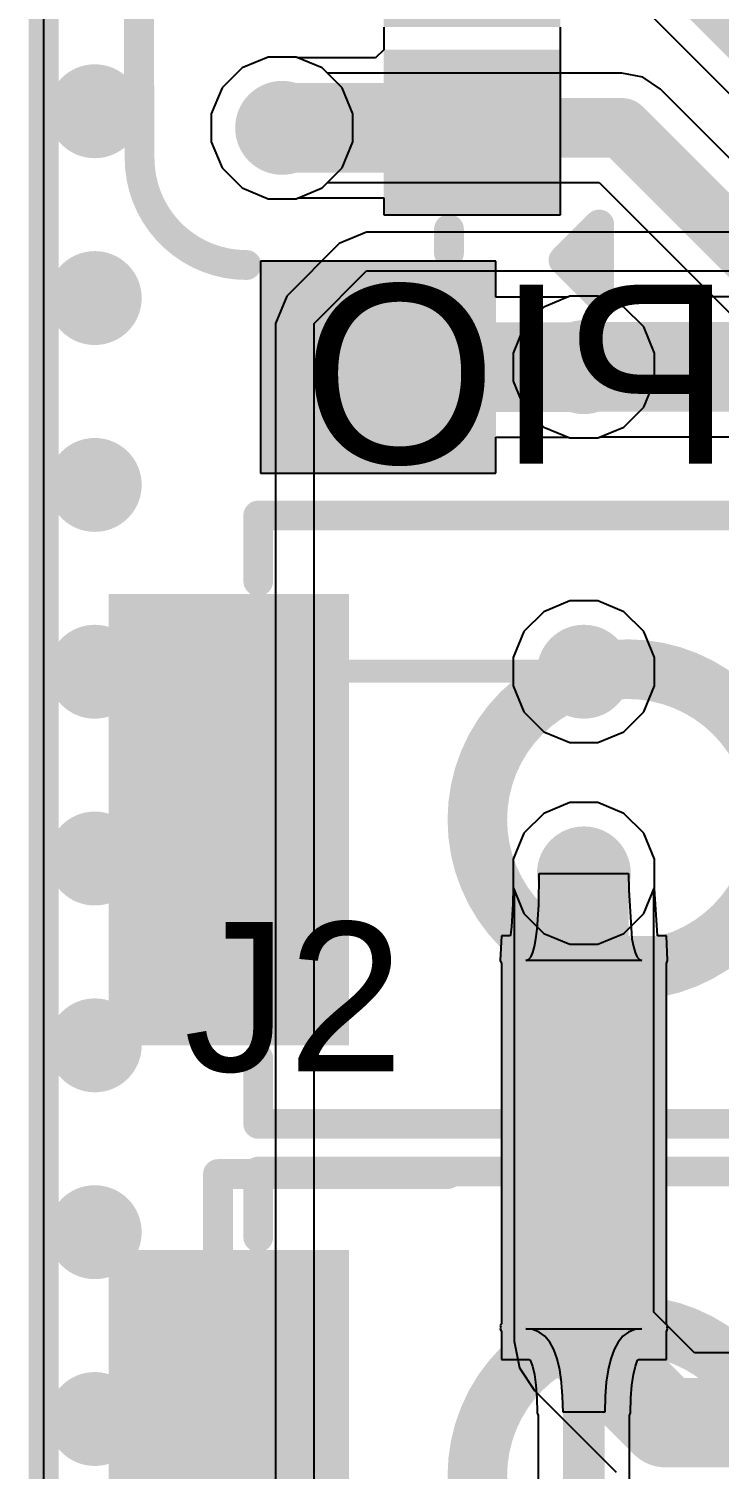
# Model space of a CAD drawing. Header units: millimetres. Extents: x -6 to 110, y 0 to 86.
# Drawn here: x -0.06 to 2.88, y 18.27 to 24.4 of the extents above; entities that cross this region are included whole.
import ezdxf

# ---------------------------------------------------------------- set-up
doc = ezdxf.new("R2010")
doc.units = ezdxf.units.MM
for name, color, linetype in [('BottomLayer', 5, 'Continuous'), ('BottomOverlay', 54, 'Continuous'), ('BottomPaste', 16, 'Continuous'), ('BottomSolder', 6, 'Continuous'), ('Mechanical2', 216, 'Continuous'), ('MidLayer1', 16, 'Continuous'), ('MidLayer2', 76, 'Continuous'), ('TopLayer', 1, 'Continuous'), ('TopOverlay', 2, 'Continuous'), ('TopPaste', 8, 'Continuous'), ('TopSolder', 216, 'Continuous'), ('ViaHoleLayer', 16, 'Continuous')]:
    doc.layers.add(name, color=color, linetype=linetype)
doc.styles.add('Arial', font='', dxfattribs={"height": 0.2})
doc.styles.get('Arial').set_extended_font_data('Arial')

# ---------------------------------------------------------------- blocks, each defined once
blk = doc.blocks.new('B3U_1000P_B_43')
at = {"layer": 'BottomLayer'}
for points in [[(-2.11, 0.86), (-1.29, 0.86), (-1.29, -0.86), (-2.11, -0.86)], [(1.29, 0.86), (2.11, 0.86), (2.11, -0.86), (1.29, -0.86)]]:
    blk.add_hatch(color=5, dxfattribs=at).paths.add_polyline_path(points)
at = {"layer": 'BottomPaste'}
for points in [[(-2.11, 0.86), (-1.29, 0.86), (-1.29, -0.86), (-2.11, -0.86)], [(1.29, 0.86), (2.11, 0.86), (2.11, -0.86), (1.29, -0.86)]]:
    blk.add_hatch(color=16, dxfattribs=at).paths.add_polyline_path(points)
at = {"layer": 'BottomSolder'}
for points in [[(-2.2116, 0.9616), (-1.1884, 0.9616), (-1.1884, -0.9616), (-2.2116, -0.9616)], [(1.1884, 0.9616), (2.2116, 0.9616), (2.2116, -0.9616), (1.1884, -0.9616)]]:
    blk.add_hatch(color=6, dxfattribs=at).paths.add_polyline_path(points)
at = {"layer": 'BottomOverlay', "const_width": 0.127}
for points in [[(-1.5748, 1.2954), (1.5748, 1.2954)], [(-1.5748, 1.016), (-1.5748, 1.2954)], [(1.5748, 1.016), (1.5748, 1.2954)], [(-1.5748, -1.2954), (-1.5748, -1.016)], [(1.5748, -1.2954), (1.5748, -1.016)], [(-1.5748, -1.2954), (1.5748, -1.2954)]]:
    blk.add_lwpolyline(points, dxfattribs=at)
at = {"layer": 'BottomOverlay'}
for points, const_width in [([(-1.6065, 1.2954, 1), (-1.5431, 1.2954, 1)], 0.0635), ([(-1.6065, 1.2954, 1), (-1.5431, 1.2954, 1)], 0.0635), ([(1.5431, 1.2954, 1), (1.6066, 1.2954, 1)], 0.0635), ([(1.5431, 1.2954, 1), (1.6066, 1.2954, 1)], 0.0635), ([(-1.6065, 1.016, 1), (-1.5431, 1.016, 1)], 0.0635), ([(1.5431, 1.016, 1), (1.6066, 1.016, 1)], 0.0635), ([(0.6411, 0, 1), (-0.6411, 0, 1)], 0.254), ([(-0.7046, 0, 1), (-0.5776, 0, 1)], 0.127), ([(0.5776, 0, 1), (0.7046, 0, 1)], 0.127), ([(-1.6065, -1.016, 1), (-1.5431, -1.016, 1)], 0.0635), ([(1.5431, -1.016, 1), (1.6066, -1.016, 1)], 0.0635), ([(-1.6065, -1.2954, 1), (-1.5431, -1.2954, 1)], 0.0635), ([(-1.6065, -1.2954, 1), (-1.5431, -1.2954, 1)], 0.0635), ([(1.5431, -1.2954, 1), (1.6066, -1.2954, 1)], 0.0635), ([(1.5431, -1.2954, 1), (1.6066, -1.2954, 1)], 0.0635)]:
    blk.add_lwpolyline(points, format="xyb", close=True, dxfattribs=dict(at, const_width=const_width))
blk = doc.blocks.new('B3U_1000P_B_44')
at = {"layer": 'BottomLayer'}
for points in [[(-2.11, 0.86), (-1.29, 0.86), (-1.29, -0.86), (-2.11, -0.86)], [(1.29, 0.86), (2.11, 0.86), (2.11, -0.86), (1.29, -0.86)]]:
    blk.add_hatch(color=5, dxfattribs=at).paths.add_polyline_path(points)
at = {"layer": 'BottomPaste'}
for points in [[(-2.11, 0.86), (-1.29, 0.86), (-1.29, -0.86), (-2.11, -0.86)], [(1.29, 0.86), (2.11, 0.86), (2.11, -0.86), (1.29, -0.86)]]:
    blk.add_hatch(color=16, dxfattribs=at).paths.add_polyline_path(points)
at = {"layer": 'BottomSolder'}
for points in [[(-2.2116, 0.9616), (-1.1884, 0.9616), (-1.1884, -0.9616), (-2.2116, -0.9616)], [(1.1884, 0.9616), (2.2116, 0.9616), (2.2116, -0.9616), (1.1884, -0.9616)]]:
    blk.add_hatch(color=6, dxfattribs=at).paths.add_polyline_path(points)
at = {"layer": 'BottomOverlay', "const_width": 0.127}
for points in [[(-1.5748, 1.2954), (1.5748, 1.2954)], [(-1.5748, 1.016), (-1.5748, 1.2954)], [(1.5748, 1.016), (1.5748, 1.2954)], [(-1.5748, -1.2954), (-1.5748, -1.016)], [(1.5748, -1.2954), (1.5748, -1.016)], [(-1.5748, -1.2954), (1.5748, -1.2954)]]:
    blk.add_lwpolyline(points, dxfattribs=at)
at = {"layer": 'BottomOverlay'}
for points, const_width in [([(-1.6065, 1.2954, 1), (-1.5431, 1.2954, 1)], 0.0635), ([(-1.6065, 1.2954, 1), (-1.5431, 1.2954, 1)], 0.0635), ([(1.5431, 1.2954, 1), (1.6066, 1.2954, 1)], 0.0635), ([(1.5431, 1.2954, 1), (1.6066, 1.2954, 1)], 0.0635), ([(-1.6065, 1.016, 1), (-1.5431, 1.016, 1)], 0.0635), ([(1.5431, 1.016, 1), (1.6066, 1.016, 1)], 0.0635), ([(0.6411, 0, 1), (-0.6411, 0, 1)], 0.254), ([(-0.7046, 0, 1), (-0.5776, 0, 1)], 0.127), ([(0.5776, 0, 1), (0.7046, 0, 1)], 0.127), ([(-1.6065, -1.016, 1), (-1.5431, -1.016, 1)], 0.0635), ([(1.5431, -1.016, 1), (1.6066, -1.016, 1)], 0.0635), ([(-1.6065, -1.2954, 1), (-1.5431, -1.2954, 1)], 0.0635), ([(-1.6065, -1.2954, 1), (-1.5431, -1.2954, 1)], 0.0635), ([(1.5431, -1.2954, 1), (1.6066, -1.2954, 1)], 0.0635), ([(1.5431, -1.2954, 1), (1.6066, -1.2954, 1)], 0.0635)]:
    blk.add_lwpolyline(points, format="xyb", close=True, dxfattribs=dict(at, const_width=const_width))
blk = doc.blocks.new('MHS110FRGBCT_B_60')
at = {"layer": 'BottomLayer'}
for points in [[(-0.65, 0.475), (-0.15, 0.475), (-0.15, -0.075), (-0.65, -0.075)], [(0.15, 0.475), (0.65, 0.475), (0.65, -0.075), (0.15, -0.075)], [(-1.75, 0.2), (-1.05, 0.2), (-1.05, -0.6), (-1.75, -0.6)], [(1.05, 0.2), (1.75, 0.2), (1.75, -0.6), (1.05, -0.6)]]:
    blk.add_hatch(color=5, dxfattribs=at).paths.add_polyline_path(points)
at = {"layer": 'BottomPaste'}
for points in [[(-0.65, 0.475), (-0.15, 0.475), (-0.15, -0.075), (-0.65, -0.075)], [(0.15, 0.475), (0.65, 0.475), (0.65, -0.075), (0.15, -0.075)], [(-1.75, 0.2), (-1.05, 0.2), (-1.05, -0.6), (-1.75, -0.6)], [(1.05, 0.2), (1.75, 0.2), (1.75, -0.6), (1.05, -0.6)]]:
    blk.add_hatch(color=16, dxfattribs=at).paths.add_polyline_path(points)
at = {"layer": 'BottomSolder'}
for points in [[(-0.7516, 0.5766), (-0.0484, 0.5766), (-0.0484, -0.1766), (-0.7516, -0.1766)], [(0.0484, 0.5766), (0.7516, 0.5766), (0.7516, -0.1766), (0.0484, -0.1766)], [(-1.8516, 0.3016), (-0.9484, 0.3016), (-0.9484, -0.7016), (-1.8516, -0.7016)], [(0.9484, 0.3016), (1.8516, 0.3016), (1.8516, -0.7016), (0.9484, -0.7016)]]:
    blk.add_hatch(color=6, dxfattribs=at).paths.add_polyline_path(points)
at = {"layer": 'BottomOverlay', "const_width": 0.127}
for points in [[(-0.8128, 0.1016), (-0.9144, 0.1016)], [(0.9144, 0.1016), (0.8128, 0.1016)]]:
    blk.add_lwpolyline(points, dxfattribs=at)
at = {"layer": 'BottomOverlay', "const_width": 0.0635}
for points in [[(-0.9461, 0.1016, 1), (-0.8827, 0.1016, 1)], [(-0.8446, 0.1016, 1), (-0.781, 0.1016, 1)], [(0.7811, 0.1016, 1), (0.8446, 0.1016, 1)], [(0.8827, 0.1016, 1), (0.9462, 0.1016, 1)]]:
    blk.add_lwpolyline(points, format="xyb", close=True, dxfattribs=at)
blk = doc.blocks.new('V________T______61')
at = {"layer": 'TopLayer'}
blk.add_hatch(color=1, dxfattribs=at).paths.add_polyline_path([(2.25, -0.4625), (2.75, -0.4625), (2.75, -2.0625), (2.25, -2.0625)])
at = {"layer": 'TopPaste'}
blk.add_hatch(color=8, dxfattribs=at).paths.add_polyline_path([(2.25, -0.4625), (2.75, -0.4625), (2.75, -2.0625), (2.25, -2.0625)])
at = {"layer": 'TopSolder'}
blk.add_hatch(color=216, dxfattribs=at).paths.add_polyline_path([(2.1484, -0.3609), (2.8516, -0.3609), (2.8516, -2.1641), (2.1484, -2.1641)])
at = {"layer": 'TopOverlay', "const_width": 0.127}
for points in [[(4.0592, -0.1204), (4.0592, -1.15)], [(4.0592, -1.15), (3.0804, -1.15)]]:
    blk.add_lwpolyline(points, dxfattribs=at)
at = {"layer": 'TopOverlay', "const_width": 0.0635}
for points in [[(4.0275, -0.1204, 1), (4.091, -0.1204, 1)], [(3.0487, -1.15, 1), (3.1122, -1.15, 1)], [(4.0275, -1.15, 1), (4.091, -1.15, 1)], [(4.0275, -1.15, 1), (4.091, -1.15, 1)]]:
    blk.add_lwpolyline(points, format="xyb", close=True, dxfattribs=at)

msp = doc.modelspace()

# ---------------------------------------------------------------- hatches: boundary and pattern name
at = {"layer": 'BottomLayer'}
h = msp.add_hatch(color=5, dxfattribs=at)
edge = h.paths.add_edge_path()
edge.add_arc((0.2177, 24.0483), 0.2, 0, 360)
h = msp.add_hatch(color=5, dxfattribs=at)
edge = h.paths.add_edge_path()
edge.add_arc((1.016, 23.9776), 0.2, 0, 360)
h = msp.add_hatch(color=5, dxfattribs=at)
edge = h.paths.add_edge_path()
edge.add_arc((0.2177, 23.2527), 0.2, 0, 360)
h = msp.add_hatch(color=5, dxfattribs=at)
edge = h.paths.add_edge_path()
edge.add_arc((2.3022, 22.9586), 0.2, 0, 360)
h = msp.add_hatch(color=5, dxfattribs=at)
edge = h.paths.add_edge_path()
edge.add_arc((0.2177, 22.457), 0.2, 0, 360)
h = msp.add_hatch(color=5, dxfattribs=at)
edge = h.paths.add_edge_path()
edge.add_arc((0.2177, 21.6614), 0.2, 0, 360)
h = msp.add_hatch(color=5, dxfattribs=at)
edge = h.paths.add_edge_path()
edge.add_arc((2.3022, 21.6614), 0.2, 0, 360)
h = msp.add_hatch(color=5, dxfattribs=at)
edge = h.paths.add_edge_path()
edge.add_arc((0.2177, 20.8658), 0.2, 0, 360)
h = msp.add_hatch(color=5, dxfattribs=at)
edge = h.paths.add_edge_path()
edge.add_arc((2.3022, 20.8026), 0.2, 0, 360)
h = msp.add_hatch(color=5, dxfattribs=at)
edge = h.paths.add_edge_path()
edge.add_arc((0.2177, 20.0702), 0.2, 0, 360)
h = msp.add_hatch(color=5, dxfattribs=at)
edge = h.paths.add_edge_path()
edge.add_arc((0.2177, 19.2745), 0.2, 0, 360)
h = msp.add_hatch(color=5, dxfattribs=at)
edge = h.paths.add_edge_path()
edge.add_arc((0.2177, 18.4789), 0.2, 0, 360)
at = {"layer": 'MidLayer1'}
h = msp.add_hatch(color=16, dxfattribs=at)
edge = h.paths.add_edge_path()
edge.add_arc((0.2177, 24.0483), 0.2, 0, 360)
h = msp.add_hatch(color=16, dxfattribs=at)
edge = h.paths.add_edge_path()
edge.add_arc((1.016, 23.9776), 0.2, 0, 360)
h = msp.add_hatch(color=16, dxfattribs=at)
edge = h.paths.add_edge_path()
edge.add_arc((0.2177, 23.2527), 0.2, 0, 360)
h = msp.add_hatch(color=16, dxfattribs=at)
edge = h.paths.add_edge_path()
edge.add_arc((2.3022, 22.9586), 0.2, 0, 360)
h = msp.add_hatch(color=16, dxfattribs=at)
edge = h.paths.add_edge_path()
edge.add_arc((0.2177, 22.457), 0.2, 0, 360)
h = msp.add_hatch(color=16, dxfattribs=at)
edge = h.paths.add_edge_path()
edge.add_arc((0.2177, 21.6614), 0.2, 0, 360)
h = msp.add_hatch(color=16, dxfattribs=at)
edge = h.paths.add_edge_path()
edge.add_arc((2.3022, 21.6614), 0.2, 0, 360)
h = msp.add_hatch(color=16, dxfattribs=at)
edge = h.paths.add_edge_path()
edge.add_arc((0.2177, 20.8658), 0.2, 0, 360)
h = msp.add_hatch(color=16, dxfattribs=at)
edge = h.paths.add_edge_path()
edge.add_arc((2.3022, 20.8026), 0.2, 0, 360)
h = msp.add_hatch(color=16, dxfattribs=at)
edge = h.paths.add_edge_path()
edge.add_arc((0.2177, 20.0702), 0.2, 0, 360)
h = msp.add_hatch(color=16, dxfattribs=at)
edge = h.paths.add_edge_path()
edge.add_arc((0.2177, 19.2745), 0.2, 0, 360)
h = msp.add_hatch(color=16, dxfattribs=at)
edge = h.paths.add_edge_path()
edge.add_arc((0.2177, 18.4789), 0.2, 0, 360)
at = {"layer": 'MidLayer2'}
h = msp.add_hatch(color=76, dxfattribs=at)
edge = h.paths.add_edge_path()
edge.add_arc((0.2177, 24.0483), 0.2, 0, 360)
h = msp.add_hatch(color=76, dxfattribs=at)
edge = h.paths.add_edge_path()
edge.add_arc((1.016, 23.9776), 0.2, 0, 360)
h = msp.add_hatch(color=76, dxfattribs=at)
edge = h.paths.add_edge_path()
edge.add_arc((0.2177, 23.2527), 0.2, 0, 360)
h = msp.add_hatch(color=76, dxfattribs=at)
edge = h.paths.add_edge_path()
edge.add_arc((2.3022, 22.9586), 0.2, 0, 360)
h = msp.add_hatch(color=76, dxfattribs=at)
edge = h.paths.add_edge_path()
edge.add_arc((0.2177, 22.457), 0.2, 0, 360)
h = msp.add_hatch(color=76, dxfattribs=at)
edge = h.paths.add_edge_path()
edge.add_arc((0.2177, 21.6614), 0.2, 0, 360)
h = msp.add_hatch(color=76, dxfattribs=at)
edge = h.paths.add_edge_path()
edge.add_arc((2.3022, 21.6614), 0.2, 0, 360)
h = msp.add_hatch(color=76, dxfattribs=at)
edge = h.paths.add_edge_path()
edge.add_arc((0.2177, 20.8658), 0.2, 0, 360)
h = msp.add_hatch(color=76, dxfattribs=at)
edge = h.paths.add_edge_path()
edge.add_arc((2.3022, 20.8026), 0.2, 0, 360)
h = msp.add_hatch(color=76, dxfattribs=at)
edge = h.paths.add_edge_path()
edge.add_arc((0.2177, 20.0702), 0.2, 0, 360)
h = msp.add_hatch(color=76, dxfattribs=at)
edge = h.paths.add_edge_path()
edge.add_arc((0.2177, 19.2745), 0.2, 0, 360)
h = msp.add_hatch(color=76, dxfattribs=at)
edge = h.paths.add_edge_path()
edge.add_arc((0.2177, 18.4789), 0.2, 0, 360)
at = {"layer": 'TopLayer'}
h = msp.add_hatch(color=1, dxfattribs=at)
edge = h.paths.add_edge_path()
edge.add_arc((0.2177, 24.0483), 0.2, 0, 360)
h = msp.add_hatch(color=1, dxfattribs=at)
edge = h.paths.add_edge_path()
edge.add_arc((1.016, 23.9776), 0.2, 0, 360)
h = msp.add_hatch(color=1, dxfattribs=at)
edge = h.paths.add_edge_path()
edge.add_arc((0.2177, 23.2527), 0.2, 0, 360)
h = msp.add_hatch(color=1, dxfattribs=at)
edge = h.paths.add_edge_path()
edge.add_arc((2.3022, 22.9586), 0.2, 0, 360)
h = msp.add_hatch(color=1, dxfattribs=at)
edge = h.paths.add_edge_path()
edge.add_arc((0.2177, 22.457), 0.2, 0, 360)
h = msp.add_hatch(color=1, dxfattribs=at)
edge = h.paths.add_edge_path()
edge.add_arc((0.2177, 21.6614), 0.2, 0, 360)
h = msp.add_hatch(color=1, dxfattribs=at)
edge = h.paths.add_edge_path()
edge.add_arc((2.3022, 21.6614), 0.2, 0, 360)
msp.add_hatch(color=1, dxfattribs=at).paths.add_polyline_path([(0.2177, 21.6152), (2.3252, 21.6152), (2.3252, 21.7122), (0.2177, 21.7122)])
h = msp.add_hatch(color=1, dxfattribs=at)
edge = h.paths.add_edge_path()
edge.add_arc((0.2177, 20.8658), 0.2, 0, 360)
h = msp.add_hatch(color=1, dxfattribs=at)
edge = h.paths.add_edge_path()
edge.add_arc((2.3022, 20.8026), 0.2, 0, 360)
h = msp.add_hatch(color=1, dxfattribs=at)
edge = h.paths.add_edge_path()
edge.add_arc((0.2177, 20.0702), 0.2, 0, 360)
h = msp.add_hatch(color=1, dxfattribs=at)
edge = h.paths.add_edge_path()
edge.add_arc((0.2177, 19.2745), 0.2, 0, 360)
h = msp.add_hatch(color=1, dxfattribs=at)
edge = h.paths.add_edge_path()
edge.add_arc((0.2177, 18.4789), 0.2, 0, 360)
at = {"layer": 'ViaHoleLayer'}
h = msp.add_hatch(color=16, dxfattribs=at)
edge = h.paths.add_edge_path()
edge.add_arc((0.2177, 24.0483), 0.1, 0, 360)
h = msp.add_hatch(color=16, dxfattribs=at)
edge = h.paths.add_edge_path()
edge.add_arc((1.016, 23.9776), 0.1, 0, 360)
h = msp.add_hatch(color=16, dxfattribs=at)
edge = h.paths.add_edge_path()
edge.add_arc((0.2177, 23.2527), 0.1, 0, 360)
h = msp.add_hatch(color=16, dxfattribs=at)
edge = h.paths.add_edge_path()
edge.add_arc((2.3022, 22.9586), 0.1, 0, 360)
h = msp.add_hatch(color=16, dxfattribs=at)
edge = h.paths.add_edge_path()
edge.add_arc((0.2177, 22.457), 0.1, 0, 360)
h = msp.add_hatch(color=16, dxfattribs=at)
edge = h.paths.add_edge_path()
edge.add_arc((0.2177, 21.6614), 0.1, 0, 360)
h = msp.add_hatch(color=16, dxfattribs=at)
edge = h.paths.add_edge_path()
edge.add_arc((2.3022, 21.6614), 0.1, 0, 360)
h = msp.add_hatch(color=16, dxfattribs=at)
edge = h.paths.add_edge_path()
edge.add_arc((0.2177, 20.8658), 0.1, 0, 360)
h = msp.add_hatch(color=16, dxfattribs=at)
edge = h.paths.add_edge_path()
edge.add_arc((2.3022, 20.8026), 0.1, 0, 360)
h = msp.add_hatch(color=16, dxfattribs=at)
edge = h.paths.add_edge_path()
edge.add_arc((0.2177, 20.0702), 0.1, 0, 360)
h = msp.add_hatch(color=16, dxfattribs=at)
edge = h.paths.add_edge_path()
edge.add_arc((0.2177, 19.2745), 0.1, 0, 360)
h = msp.add_hatch(color=16, dxfattribs=at)
edge = h.paths.add_edge_path()
edge.add_arc((0.2177, 18.4789), 0.1, 0, 360)

# ---------------------------------------------------------------- linework, layer by layer
at = {"layer": 'BottomLayer'}
for p, q in [((0, 5.1054), (0, 26.5741)), ((1.449, 24.407), (1.449, 24.3102)), ((2.2022, 24.3102), (2.2022, 24.407)), ((1.449, 24.3102), (1.4142, 24.2754)), ((2.2022, 24.28), (2.2022, 24.3102)), ((0.8452, 24.2333), (0.7603, 24.1484)), ((0.956, 24.2792), (0.8452, 24.2333)), ((1.076, 24.2792), (0.956, 24.2792)), ((1.0851, 24.2754), (1.076, 24.2792)), ((1.4142, 24.2754), (1.0851, 24.2754)), ((2.2022, 23.607), (2.2022, 24.28)), ((0.7603, 24.1484), (0.7144, 24.0376)), ((0.7144, 24.0376), (0.7144, 23.9176)), ((0.7144, 23.9176), (0.7603, 23.8068)), ((0.7603, 23.8068), (0.8452, 23.7219)), ((0.8452, 23.7219), (0.956, 23.676)), ((1.076, 23.676), (1.0851, 23.6798)), ((1.0851, 23.6798), (1.449, 23.6798)), ((1.449, 23.6798), (1.449, 23.607)), ((0.956, 23.676), (1.076, 23.676)), ((1.449, 23.607), (2.2022, 23.607)), ((1.9272, 23.4102), (0.924, 23.4102)), ((0.924, 23.4102), (0.924, 22.507)), ((1.9272, 23.2564), (1.9272, 23.4102)), ((2.2331, 23.2564), (1.9272, 23.2564)), ((2.2422, 23.2602), (2.2331, 23.2564)), ((2.3622, 23.2602), (2.2422, 23.2602)), ((2.3687, 23.2575), (2.3622, 23.2602)), ((3.9688, 23.2575), (2.3687, 23.2575)), ((1.9272, 22.507), (1.9272, 22.6608)), ((1.9272, 22.6608), (2.2331, 22.6608)), ((2.2331, 22.6608), (2.2422, 22.657)), ((2.2422, 22.657), (2.3622, 22.657)), ((2.3622, 22.657), (2.374, 22.6619)), ((2.374, 22.6619), (4.2609, 22.6619)), ((0.924, 22.507), (1.9272, 22.507)), ((2.2422, 21.1042), (2.1314, 21.0583)), ((2.3622, 21.1042), (2.2422, 21.1042)), ((2.4731, 21.0583), (2.3622, 21.1042)), ((2.1314, 21.0583), (2.0465, 20.9734)), ((2.5579, 20.9734), (2.4731, 21.0583)), ((2.0465, 20.9734), (2.0006, 20.8626)), ((2.6038, 20.8626), (2.5579, 20.9734)), ((2.0006, 20.8626), (2.0006, 20.7426)), ((2.6038, 20.7426), (2.6038, 20.8626)), ((2.0006, 20.7426), (2.0044, 20.7335)), ((2.6, 20.7335), (2.6038, 20.7426)), ((2.0044, 20.7335), (2.0044, 18.8108)), ((2.6, 18.9342), (2.6, 20.7335)), ((2.773, 18.7612), (2.6, 18.9342)), ((2.0044, 18.8108), (2.0271, 18.6969)), ((3.6776, 18.7612), (2.773, 18.7612)), ((2.0271, 18.6969), (2.0916, 18.6002)), ((2.0916, 18.6002), (2.4391, 18.2528))]:
    msp.add_line(p, q, dxfattribs=at)
at = {"layer": 'BottomLayer', "const_width": 0.381}
for points in [[(1.016, 23.9776), (1.8066, 23.9776)], [(1.4256, 22.9586), (2.3022, 22.9586)], [(2.3022, 22.9586), (2.3033, 22.9597)], [(2.3033, 22.9597), (4.2609, 22.9597)], [(2.3022, 18.8108), (2.3022, 20.8026)], [(2.3022, 18.8108), (2.6497, 18.4634)], [(2.6497, 18.4634), (4.305, 18.4634)]]:
    msp.add_lwpolyline(points, dxfattribs=at)
at = {"layer": 'BottomLayer', "const_width": 0.1905}
for points in [[(0.9207, 23.9776, 1), (1.1113, 23.9776, 1)], [(1.7114, 23.9776, 1), (1.9019, 23.9776, 1)], [(1.3304, 22.9586, 1), (1.5209, 22.9586, 1)], [(2.207, 22.9586, 1), (2.3975, 22.9586, 1)], [(2.207, 22.9586, 1), (2.3975, 22.9586, 1)], [(2.2081, 22.9597, 1), (2.3986, 22.9597, 1)], [(2.2081, 22.9597, 1), (2.3986, 22.9597, 1)], [(2.207, 20.8026, 1), (2.3975, 20.8026, 1)], [(2.207, 18.8108, 1), (2.3975, 18.8108, 1)], [(2.207, 18.8108, 1), (2.3975, 18.8108, 1)], [(2.5544, 18.4634, 1), (2.7449, 18.4634, 1)], [(2.5544, 18.4634, 1), (2.7449, 18.4634, 1)]]:
    msp.add_lwpolyline(points, format="xyb", close=True, dxfattribs=at)
at = {"layer": 'BottomOverlay', "const_width": 0.127}
for points in [[(0.4064, 24.1478), (0.4064, 24.5999)], [(0.4087, 23.8483), (0.4087, 24.1455)], [(2.2151, 23.4136), (2.3675, 23.566)], [(2.3675, 23.2612), (2.3675, 23.566)], [(2.2151, 23.4136), (2.3675, 23.2612)]]:
    msp.add_lwpolyline(points, dxfattribs=at)
at = {"layer": 'BottomOverlay', "const_width": 0.0635}
for points in [[(0.3746, 24.1478, 1), (0.4381, 24.1478, 1)], [(0.3746, 24.1478, 1), (0.4381, 24.1478, 1)], [(0.377, 24.1455, 1), (0.4405, 24.1455, 1)], [(0.377, 24.1455, 1), (0.4405, 24.1455, 1)], [(0.377, 23.8483, 1), (0.4405, 23.8483, 1)], [(0.377, 23.8483, 1), (0.4405, 23.8483, 1)], [(2.3358, 23.566, 1), (2.3993, 23.566, 1)], [(2.3358, 23.566, 1), (2.3993, 23.566, 1)], [(0.8319, 23.3934, 1), (0.8954, 23.3934, 1)], [(2.1834, 23.4136, 1), (2.2469, 23.4136, 1)], [(2.1834, 23.4136, 1), (2.2469, 23.4136, 1)], [(2.3358, 23.2612, 1), (2.3993, 23.2612, 1)], [(2.3358, 23.2612, 1), (2.3993, 23.2612, 1)]]:
    msp.add_lwpolyline(points, format="xyb", close=True, dxfattribs=at)
at = {"layer": 'BottomOverlay', "const_width": 0.127}
for points in [[(0.4087, 24.1455, -0.414214), (0.4064, 24.1478)], [(0.8636, 23.3934, -0.414214), (0.4087, 23.8483)]]:
    msp.add_lwpolyline(points, format="xyb", dxfattribs=at)
at = {"layer": 'Mechanical2', "const_width": 0.127}
msp.add_lwpolyline([(0, -0.101), (0, 34.899)], dxfattribs=at)
at = {"layer": 'MidLayer1'}
for p, q in [((0, 5.1054), (0, 26.5669)), ((0.8452, 24.2333), (0.7603, 24.1484)), ((0.956, 24.2792), (0.8452, 24.2333)), ((1.076, 24.2792), (0.956, 24.2792)), ((1.1868, 24.2333), (1.076, 24.2792)), ((1.2717, 24.1484), (1.1868, 24.2333)), ((0.7603, 24.1484), (0.7144, 24.0376)), ((1.3176, 24.0376), (1.2717, 24.1484)), ((0.7144, 24.0376), (0.7144, 23.9176)), ((1.3176, 23.9176), (1.3176, 24.0376)), ((0.7144, 23.9176), (0.7603, 23.8068)), ((1.2717, 23.8068), (1.3176, 23.9176)), ((0.7603, 23.8068), (0.8452, 23.7219)), ((1.1868, 23.7219), (1.2717, 23.8068)), ((0.8452, 23.7219), (0.956, 23.676)), ((1.076, 23.676), (1.1868, 23.7219)), ((0.956, 23.676), (1.076, 23.676)), ((1.3763, 23.533), (1.2597, 23.4846)), ((2.4909, 23.533), (1.3763, 23.533)), ((3.8119, 23.533), (2.4909, 23.533)), ((1.2597, 23.4846), (1.0356, 23.2606)), ((1.1522, 23.1439), (1.3763, 23.368)), ((1.3763, 23.368), (2.4909, 23.368)), ((2.4909, 23.368), (3.8119, 23.368)), ((1.0356, 23.2606), (0.9873, 23.1439)), ((0.9873, 23.1439), (0.9873, 11.7145)), ((1.1522, 9.7645), (1.1522, 23.1439)), ((2.2422, 21.963), (2.1314, 21.9171)), ((2.3622, 21.963), (2.2422, 21.963)), ((2.4731, 21.9171), (2.3622, 21.963)), ((2.1314, 21.9171), (2.0465, 21.8323)), ((2.5579, 21.8323), (2.4731, 21.9171)), ((2.0465, 21.8323), (2.0006, 21.7214)), ((2.6038, 21.7214), (2.5579, 21.8323)), ((2.0006, 21.7214), (2.0006, 21.6014)), ((2.6038, 21.6014), (2.6038, 21.7214)), ((2.0006, 21.6014), (2.0465, 21.4906)), ((2.5579, 21.4906), (2.6038, 21.6014)), ((2.0465, 21.4906), (2.1314, 21.4057)), ((2.4731, 21.4057), (2.5579, 21.4906)), ((2.1314, 21.4057), (2.2422, 21.3598)), ((2.2422, 21.3598), (2.3622, 21.3598)), ((2.3622, 21.3598), (2.4731, 21.4057)), ((2.2422, 21.1042), (2.1314, 21.0583)), ((2.3622, 21.1042), (2.2422, 21.1042)), ((2.4731, 21.0583), (2.3622, 21.1042)), ((2.1314, 21.0583), (2.0465, 20.9734)), ((2.5579, 20.9734), (2.4731, 21.0583)), ((2.0465, 20.9734), (2.0006, 20.8626)), ((2.6038, 20.8626), (2.5579, 20.9734)), ((2.0006, 20.8626), (2.0006, 20.7426)), ((2.6038, 20.7426), (2.6038, 20.8626)), ((2.0006, 20.7426), (2.0465, 20.6318)), ((2.5579, 20.6318), (2.6038, 20.7426)), ((2.0465, 20.6318), (2.1314, 20.5469)), ((2.4731, 20.5469), (2.5579, 20.6318)), ((2.1314, 20.5469), (2.2422, 20.501)), ((2.2422, 20.501), (2.3622, 20.501)), ((2.3622, 20.501), (2.4731, 20.5469))]:
    msp.add_line(p, q, dxfattribs=at)
at = {"layer": 'MidLayer2'}
for p, q in [((0, 5.1054), (0, 26.5669)), ((0.8452, 24.2333), (0.7603, 24.1484)), ((0.956, 24.2792), (0.8452, 24.2333)), ((1.076, 24.2792), (0.956, 24.2792)), ((1.1868, 24.2333), (1.076, 24.2792)), ((1.2717, 24.1484), (1.1868, 24.2333)), ((0.7603, 24.1484), (0.7144, 24.0376)), ((1.3176, 24.0376), (1.2717, 24.1484)), ((0.7144, 24.0376), (0.7144, 23.9176)), ((1.3176, 23.9176), (1.3176, 24.0376)), ((0.7144, 23.9176), (0.7603, 23.8068)), ((1.2717, 23.8068), (1.3176, 23.9176)), ((0.7603, 23.8068), (0.8452, 23.7219)), ((1.1868, 23.7219), (1.2717, 23.8068)), ((0.8452, 23.7219), (0.956, 23.676)), ((1.076, 23.676), (1.1868, 23.7219)), ((0.956, 23.676), (1.076, 23.676)), ((2.2422, 23.2602), (2.1314, 23.2143)), ((2.3622, 23.2602), (2.2422, 23.2602)), ((2.4731, 23.2143), (2.3622, 23.2602)), ((2.1314, 23.2143), (2.0465, 23.1295)), ((2.5579, 23.1295), (2.4731, 23.2143)), ((2.0465, 23.1295), (2.0006, 23.0186)), ((2.6038, 23.0186), (2.5579, 23.1295)), ((2.0006, 23.0186), (2.0006, 22.8986)), ((2.6038, 22.8986), (2.6038, 23.0186)), ((2.0006, 22.8986), (2.0465, 22.7878)), ((2.5579, 22.7878), (2.6038, 22.8986)), ((2.0465, 22.7878), (2.1314, 22.7029)), ((2.4731, 22.7029), (2.5579, 22.7878)), ((2.1314, 22.7029), (2.2422, 22.657)), ((2.3622, 22.657), (2.4731, 22.7029)), ((2.2422, 22.657), (2.3622, 22.657)), ((2.2422, 21.1042), (2.1314, 21.0583)), ((2.3622, 21.1042), (2.2422, 21.1042)), ((2.4731, 21.0583), (2.3622, 21.1042)), ((2.1314, 21.0583), (2.0465, 20.9734)), ((2.5579, 20.9734), (2.4731, 21.0583)), ((2.0465, 20.9734), (2.0006, 20.8626)), ((2.6038, 20.8626), (2.5579, 20.9734)), ((2.0006, 20.8626), (2.0006, 20.7426)), ((2.6038, 20.7426), (2.6038, 20.8626)), ((2.0006, 20.7426), (2.0465, 20.6318)), ((2.5579, 20.6318), (2.6038, 20.7426)), ((2.0465, 20.6318), (2.1314, 20.5469)), ((2.4731, 20.5469), (2.5579, 20.6318)), ((2.1314, 20.5469), (2.2422, 20.501)), ((2.2422, 20.501), (2.3622, 20.501)), ((2.3622, 20.501), (2.4731, 20.5469))]:
    msp.add_line(p, q, dxfattribs=at)
at = {"layer": 'TopLayer'}
for p, q in [((0, 5.1054), (0, 26.5669)), ((2.588, 24.457), (4.0651, 22.9799)), ((0.8452, 24.2333), (0.7603, 24.1484)), ((0.956, 24.2792), (0.8452, 24.2333)), ((1.076, 24.2792), (0.956, 24.2792)), ((1.1868, 24.2333), (1.076, 24.2792)), ((1.2094, 24.2107), (1.1868, 24.2333)), ((2.4638, 24.2107), (1.2094, 24.2107)), ((2.553, 24.1929), (2.4638, 24.2107)), ((2.6286, 24.1424), (2.553, 24.1929)), ((0.7603, 24.1484), (0.7144, 24.0376)), ((4.0925, 22.6785), (2.6286, 24.1424)), ((0.7144, 24.0376), (0.7144, 23.9176)), ((0.7144, 23.9176), (0.7603, 23.8068)), ((0.7603, 23.8068), (0.8452, 23.7219)), ((1.1868, 23.7219), (1.2094, 23.7445)), ((1.2094, 23.7445), (2.3673, 23.7445)), ((2.3673, 23.7445), (3.8311, 22.2806)), ((0.8452, 23.7219), (0.956, 23.676)), ((1.076, 23.676), (1.1868, 23.7219)), ((0.956, 23.676), (1.076, 23.676)), ((2.2422, 23.2602), (2.1314, 23.2143)), ((2.3622, 23.2602), (2.2422, 23.2602)), ((2.4731, 23.2143), (2.3622, 23.2602)), ((2.1314, 23.2143), (2.0465, 23.1295)), ((2.5579, 23.1295), (2.4731, 23.2143)), ((2.0465, 23.1295), (2.0006, 23.0186)), ((2.6038, 23.0186), (2.5579, 23.1295)), ((2.0006, 23.0186), (2.0006, 22.8986)), ((2.6038, 22.8986), (2.6038, 23.0186)), ((2.0006, 22.8986), (2.0465, 22.7878)), ((2.5579, 22.7878), (2.6038, 22.8986)), ((2.0465, 22.7878), (2.1314, 22.7029)), ((2.4731, 22.7029), (2.5579, 22.7878)), ((2.1314, 22.7029), (2.2422, 22.657)), ((2.3622, 22.657), (2.4731, 22.7029)), ((2.2422, 22.657), (2.3622, 22.657)), ((2.2422, 21.1042), (2.1314, 21.0583)), ((2.3622, 21.1042), (2.2422, 21.1042)), ((2.4731, 21.0583), (2.3622, 21.1042)), ((2.1314, 21.0583), (2.0465, 20.9734)), ((2.5579, 20.9734), (2.4731, 21.0583)), ((2.0465, 20.9734), (2.0006, 20.8626)), ((2.6038, 20.8626), (2.5579, 20.9734)), ((2.0006, 20.8626), (2.0006, 20.7426)), ((2.6038, 20.7426), (2.6038, 20.8626)), ((2.1095, 20.669), (2.1117, 20.8026)), ((2.1117, 20.8026), (2.4927, 20.8026)), ((2.4927, 20.8026), (2.4933, 20.7321)), ((2.0007, 20.7424), (1.9996, 20.6735)), ((2.0006, 20.7426), (2.0007, 20.7424)), ((2.6032, 20.7411), (2.6038, 20.7426)), ((2.6032, 20.7361), (2.6032, 20.7411)), ((2.6161, 20.538), (2.6032, 20.7361)), ((1.9996, 20.6735), (1.9932, 20.5755)), ((2.4933, 20.7321), (2.5068, 20.5243)), ((2.1027, 20.5651), (2.1095, 20.669)), ((1.9932, 20.5755), (1.9889, 20.5412)), ((2.0976, 20.5243), (2.1027, 20.5651)), ((1.9506, 20.5362), (1.9453, 20.4316)), ((1.988, 20.5362), (1.9506, 20.5362)), ((1.9889, 20.5412), (1.988, 20.5362)), ((2.0841, 20.465), (2.0914, 20.4909)), ((2.0914, 20.4909), (2.0976, 20.5243)), ((2.5068, 20.5243), (2.513, 20.4909)), ((2.513, 20.4909), (2.5204, 20.465)), ((2.6165, 20.5362), (2.6161, 20.538)), ((2.6538, 20.5362), (2.6165, 20.5362)), ((2.6592, 20.4316), (2.6538, 20.5362)), ((1.9453, 20.4316), (1.9506, 20.4187)), ((2.0553, 20.4316), (2.066, 20.4353)), ((2.5492, 20.4316), (2.0553, 20.4316)), ((2.066, 20.4353), (2.0756, 20.4464)), ((2.0756, 20.4464), (2.0841, 20.465)), ((2.5204, 20.465), (2.5289, 20.4464)), ((2.5289, 20.4464), (2.5385, 20.4353)), ((2.5385, 20.4353), (2.5492, 20.4316)), ((2.6538, 20.4187), (2.6592, 20.4316)), ((1.9506, 20.4187), (1.9506, 20.4092)), ((1.9506, 20.4092), (1.9506, 18.8841)), ((2.6538, 20.4092), (2.6538, 20.4187)), ((2.6538, 18.8841), (2.6538, 20.4092)), ((1.9479, 18.8694), (1.9453, 18.8631)), ((1.9453, 18.8631), (1.9506, 18.8502)), ((1.9506, 18.8841), (1.9461, 18.876)), ((1.9461, 18.876), (1.9479, 18.8694)), ((1.9506, 18.8502), (1.9506, 18.733)), ((2.0853, 18.8595), (2.0553, 18.8631)), ((2.0553, 18.8631), (2.5492, 18.8631)), ((2.1122, 18.8488), (2.0853, 18.8595)), ((2.1359, 18.8311), (2.1122, 18.8488)), ((2.4923, 18.8488), (2.4686, 18.8311)), ((2.5191, 18.8595), (2.4923, 18.8488)), ((2.5492, 18.8631), (2.5191, 18.8595)), ((2.6584, 18.876), (2.6538, 18.8841)), ((2.6538, 18.8502), (2.6591, 18.8631)), ((2.6538, 18.733), (2.6538, 18.8502)), ((2.6565, 18.8694), (2.6584, 18.876)), ((2.6591, 18.8631), (2.6565, 18.8694)), ((2.1564, 18.8062), (2.1359, 18.8311)), ((2.1738, 18.7742), (2.1564, 18.8062)), ((2.188, 18.7351), (2.1738, 18.7742)), ((2.4306, 18.7742), (2.4164, 18.7351)), ((2.448, 18.8062), (2.4306, 18.7742)), ((2.4686, 18.8311), (2.448, 18.8062)), ((1.9506, 18.733), (2.071, 18.733)), ((2.071, 18.733), (2.0733, 18.7289)), ((2.0733, 18.7289), (2.0825, 18.7034)), ((2.1991, 18.6888), (2.188, 18.7351)), ((2.4164, 18.7351), (2.4053, 18.6888)), ((2.5219, 18.7034), (2.5312, 18.7289)), ((2.5312, 18.7289), (2.5334, 18.733)), ((2.5334, 18.733), (2.6538, 18.733)), ((2.0825, 18.7034), (2.091, 18.6679)), ((2.091, 18.6679), (2.0977, 18.6231)), ((2.207, 18.6355), (2.1991, 18.6888)), ((2.4053, 18.6888), (2.3974, 18.6355)), ((2.5068, 18.6231), (2.5134, 18.6679)), ((2.5134, 18.6679), (2.5219, 18.7034)), ((2.0977, 18.6231), (2.1019, 18.5695)), ((2.2117, 18.575), (2.207, 18.6355)), ((2.3974, 18.6355), (2.3927, 18.575)), ((2.5026, 18.5695), (2.5068, 18.6231)), ((2.1019, 18.5695), (2.1034, 18.5049)), ((2.2133, 18.5075), (2.2117, 18.575)), ((2.3927, 18.575), (2.3911, 18.5075)), ((2.5011, 18.5049), (2.5026, 18.5695)), ((2.1034, 18.5049), (2.108, 18.4945)), ((2.108, 18.4945), (2.108, 15.7616)), ((2.3911, 18.5075), (2.2133, 18.5075)), ((2.4965, 18.4945), (2.5011, 18.5049)), ((2.4965, 15.6811), (2.4965, 18.4945))]:
    msp.add_line(p, q, dxfattribs=at)
for points, const_width in [([(2.616, 24.7586), (4.2299, 23.1447)], 0.254), ([(1.016, 23.9776), (2.4638, 23.9776)], 0.254), ([(2.4638, 23.9776), (3.996, 22.4454)], 0.254), ([(2.3022, 19.6346), (2.3022, 20.8026)], 0.381), ([(2.3022, 15.6811), (2.3022, 19.6346)], 0.1778)]:
    msp.add_lwpolyline(points, dxfattribs=dict(at, const_width=const_width))
for points, const_width in [([(0.9525, 23.9776, 1), (1.0795, 23.9776, 1)], 0.127), ([(2.4003, 23.9776, 1), (2.5273, 23.9776, 1)], 0.127), ([(2.4003, 23.9776, 1), (2.5273, 23.9776, 1)], 0.127), ([(2.207, 20.8026, 1), (2.3975, 20.8026, 1)], 0.1905), ([(2.207, 19.6346, 1), (2.3975, 19.6346, 1)], 0.1905), ([(2.2578, 19.6346, 1), (2.3467, 19.6346, 1)], 0.0889)]:
    msp.add_lwpolyline(points, format="xyb", close=True, dxfattribs=dict(at, const_width=const_width))

# ---------------------------------------------------------------- block references
for name, p, rotation in [('MHS110FRGBCT_B_60', (1.6256, 24.3586), 270), ('V________T______61', (4.8022, 18.3721), 180)]:
    msp.add_blockref(name, p, dxfattribs=dict(rotation=rotation))
for name, p in [('B3U_1000P_B_43', (2.4892, 21.0312)), ('B3U_1000P_B_44', (2.4892, 18.2372))]:
    msp.add_blockref(name, p)

# ---------------------------------------------------------------- texts
at = {"layer": 'BottomOverlay', "style": 'Arial', "text_generation_flag": 2}
msp.add_text('GPIO', height=0.762, rotation=360, dxfattribs=at).set_placement((3.764, 22.5479))
at = {"layer": 'TopOverlay', "style": 'Arial'}
msp.add_text('J2', height=0.635, dxfattribs=at).set_placement((0.5977, 19.9599))

doc.saveas('drawing.dxf')
